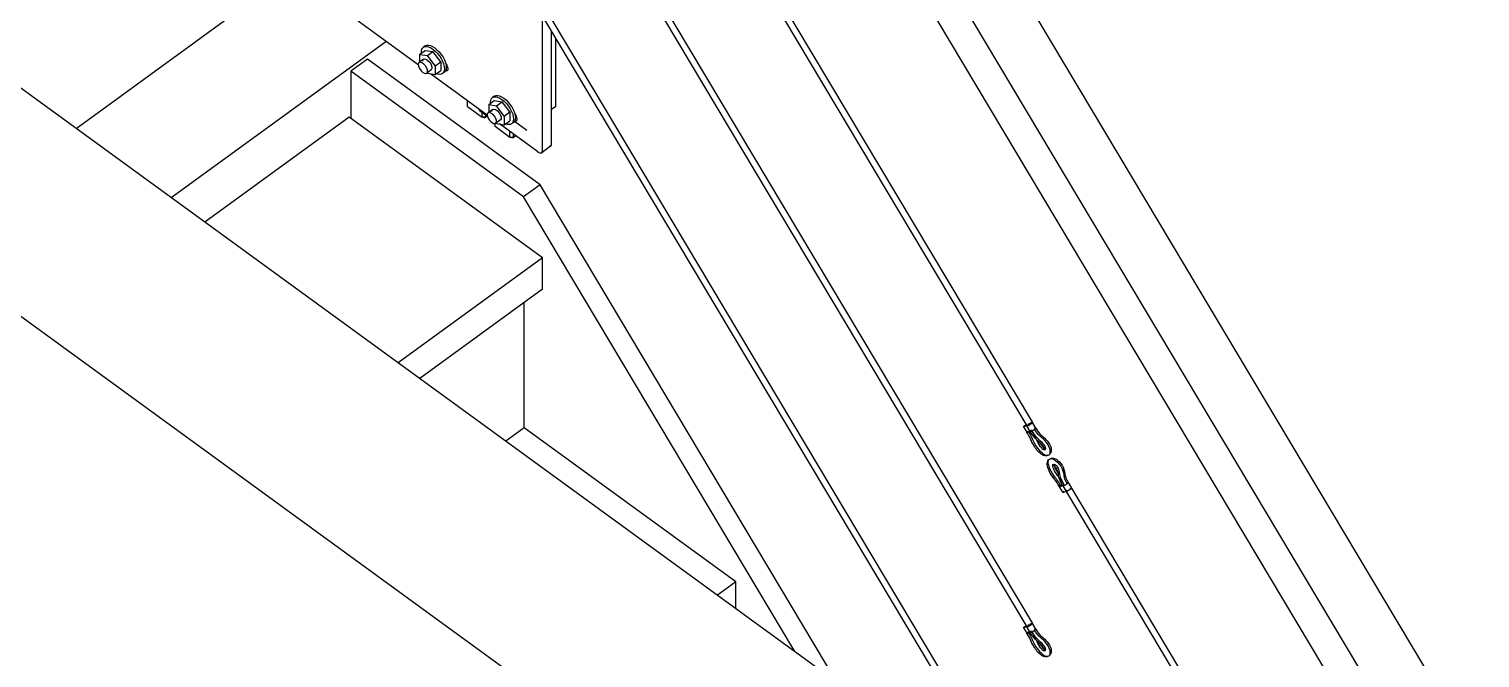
# Model space of a CAD drawing. Extents: x 0 to 478, y 0 to 515.
# Drawn here: x 178.5 to 289.9, y 303.7 to 352 of the extents above; entities that cross this region are included whole.
import ezdxf

# ---------------------------------------------------------------- set-up
doc = ezdxf.new("R2010")
doc.units = 0
doc.layers.get('0').update_dxf_attribs({"linetype": 'CONTINUOUS'})

msp = doc.modelspace()

# ---------------------------------------------------------------- linework, layer by layer
at = {"color": 0}
for p, q in [((356.866, 217.22), (12.152, 468.037)), ((344.816, 208.453), (0.101, 459.267)), ((321.578, 242.897), (214.341, 422.48)), ((307.869, 252.871), (208.493, 419.291)), ((312.608, 249.423), (210.807, 419.908)), ((214.019, 391.365), (255.56, 321.797)), ((213.589, 391.107), (255.131, 321.54)), ((213.589, 375.673), (255.131, 306.105)), ((214.019, 375.931), (255.56, 306.361)), ((182.098, 344.383), (203.778, 360.158)), ((213.589, 360.239), (254.525, 291.685)), ((214.019, 360.497), (255.556, 290.935)), ((208.383, 349.261), (203.778, 352.611)), ((217.92, 342.666), (217.92, 352.986)), ((218.627, 343.18), (218.627, 351.802)), ((218.954, 346.063), (218.954, 351.257)), ((189.406, 339.066), (205.899, 351.068)), ((208.487, 350.07), (208.912, 350.379)), ((208.487, 350.07), (208.487, 349.478)), ((208.487, 350.07), (209.088, 349.971)), ((208.919, 350.72), (208.777, 350.617)), ((208.912, 350.379), (209.513, 350.279)), ((209.088, 349.971), (209.513, 350.279)), ((209.689, 349.195), (209.088, 349.971)), ((210.114, 349.504), (209.513, 350.279)), ((204.484, 349.695), (203.212, 348.769)), ((217.737, 340.053), (204.484, 349.695)), ((208.793, 349.7), (208.441, 349.443)), ((209.382, 348.892), (209.029, 348.634)), ((209.689, 349.195), (210.114, 349.504)), ((209.689, 349.195), (209.689, 348.523)), ((210.114, 349.504), (210.114, 348.831)), ((216.464, 339.127), (203.212, 348.769)), ((203.212, 348.769), (203.212, 345.135)), ((209.088, 348.623), (209.061, 348.657)), ((209.088, 348.623), (209.689, 348.523)), ((213.687, 345.403), (209.31, 348.586)), ((209.689, 348.523), (210.114, 348.831)), ((210.389, 348.698), (210.248, 348.594)), ((214.221, 346.859), (214.081, 346.757)), ((212.165, 346.063), (212.165, 346.509)), ((212.165, 346.063), (213.297, 345.24)), ((213.085, 345.772), (213.085, 345.841)), ((213.085, 345.772), (213.701, 345.323)), ((213.297, 345.24), (213.297, 345.617)), ((214.098, 345.842), (213.743, 345.584)), ((213.79, 346.212), (214.215, 346.52)), ((213.79, 346.212), (213.79, 345.62)), ((213.79, 346.212), (214.391, 346.111)), ((214.215, 346.52), (214.816, 346.42)), ((214.391, 346.111), (214.816, 346.42)), ((214.993, 345.336), (214.391, 346.111)), ((215.416, 345.645), (214.816, 346.42)), ((214.993, 345.336), (215.416, 345.645)), ((215.416, 345.645), (215.416, 344.974)), ((218.954, 346.063), (218.627, 345.826)), ((203.071, 345.239), (191.998, 337.18)), ((217.92, 334.433), (203.071, 345.239)), ((213.438, 345.205), (213.297, 345.24)), ((213.579, 345.24), (213.297, 345.24)), ((213.438, 345.205), (213.579, 345.24)), ((213.579, 345.24), (213.579, 345.411)), ((213.697, 345.327), (213.579, 345.24)), ((214.286, 344.519), (214.286, 344.755)), ((215.418, 343.697), (214.286, 344.519)), ((214.686, 345.033), (214.332, 344.775)), ((214.391, 344.764), (214.365, 344.799)), ((214.391, 344.764), (214.993, 344.664)), ((217.566, 342.579), (214.614, 344.727)), ((214.993, 345.336), (214.993, 344.664)), ((214.993, 344.664), (215.416, 344.974)), ((215.693, 344.84), (215.551, 344.736)), ((216.726, 344.219), (215.768, 344.916)), ((215.418, 343.697), (215.418, 344.142)), ((215.7, 343.697), (215.418, 343.697)), ((215.56, 343.662), (215.418, 343.697)), ((215.56, 343.662), (215.7, 343.697)), ((215.7, 343.697), (215.7, 343.936)), ((215.865, 343.817), (215.7, 343.697)), ((218.568, 343.034), (217.861, 342.518)), ((217.737, 340.053), (216.464, 339.127)), ((240.546, 301.856), (217.737, 340.053)), ((237.317, 304.205), (216.464, 339.127)), ((217.92, 334.433), (206.848, 326.376)), ((217.92, 332.031), (217.92, 334.433)), ((217.92, 332.031), (208.497, 325.176)), ((216.506, 321.399), (216.506, 331.002)), ((216.506, 321.399), (215.097, 320.373)), ((232.768, 309.565), (216.506, 321.399)), ((254.883, 321.474), (255.137, 321.051)), ((255.384, 321.117), (255.131, 321.54)), ((255.814, 321.373), (255.56, 321.797)), ((257.89, 316.442), (257.637, 316.865)), ((257.885, 316.93), (258.137, 316.507)), ((258.313, 317.186), (258.567, 316.763)), ((258.567, 316.763), (288.151, 267.218)), ((258.137, 316.507), (287.121, 267.968)), ((232.768, 309.565), (231.36, 308.54)), ((232.768, 307.515), (232.768, 309.565)), ((254.883, 306.04), (255.137, 305.616)), ((255.384, 305.682), (255.131, 306.105)), ((255.814, 305.938), (255.56, 306.361))]:
    msp.add_line(p, q, dxfattribs=at)
for points in [[(208.628, 350.248), (208.628, 350.417), (208.68, 350.545), (208.777, 350.617)], [(208.632, 350.176), (208.63, 350.201), (208.628, 350.224), (208.628, 350.248)], [(208.777, 350.617), (209.048, 350.813), (209.597, 350.519), (210.003, 349.961)], [(208.855, 350.657), (208.873, 350.681), (208.896, 350.701), (208.919, 350.72)], [(208.919, 350.72), (209.189, 350.916), (209.737, 350.623), (210.144, 350.065)], [(210.003, 349.961), (210.409, 349.403), (210.519, 348.791), (210.248, 348.594)], [(210.144, 350.065), (210.55, 349.506), (210.661, 348.894), (210.389, 348.698)], [(208.441, 349.443), (208.402, 349.415), (208.382, 349.364), (208.382, 349.296)], [(208.382, 349.296), (208.382, 349.145), (208.484, 348.937), (208.632, 348.786)], [(208.931, 349.181), (208.769, 349.405), (208.55, 349.522), (208.441, 349.443)], [(208.734, 349.553), (208.734, 349.621), (208.755, 349.672), (208.793, 349.7)], [(208.793, 349.7), (208.902, 349.779), (209.121, 349.662), (209.284, 349.439)], [(209.029, 348.634), (209.137, 348.714), (209.094, 348.958), (208.931, 349.181)], [(209.284, 349.439), (209.447, 349.215), (209.491, 348.972), (209.382, 348.892)], [(210.661, 349.061), (210.636, 349.174), (210.57, 349.302), (210.48, 349.413)], [(210.613, 348.82), (210.669, 348.86), (210.686, 348.948), (210.661, 349.061)], [(208.632, 348.786), (208.781, 348.633), (208.942, 348.572), (209.029, 348.634)], [(210.248, 348.594), (210.137, 348.516), (209.974, 348.513), (209.784, 348.591)], [(210.389, 348.698), (210.366, 348.68), (210.34, 348.666), (210.311, 348.656)], [(210.48, 348.802), (210.534, 348.79), (210.579, 348.795), (210.613, 348.82)], [(213.932, 346.389), (213.932, 346.56), (213.983, 346.687), (214.081, 346.757)], [(214.081, 346.757), (214.351, 346.954), (214.9, 346.661), (215.306, 346.103)], [(214.158, 346.797), (214.177, 346.822), (214.198, 346.843), (214.221, 346.859)], [(214.221, 346.859), (214.493, 347.056), (215.041, 346.764), (215.448, 346.207)], [(213.743, 345.584), (213.705, 345.557), (213.684, 345.505), (213.684, 345.437)], [(214.234, 345.323), (214.071, 345.546), (213.852, 345.664), (213.743, 345.584)], [(213.935, 346.316), (213.934, 346.341), (213.932, 346.366), (213.932, 346.389)], [(214.038, 345.695), (214.038, 345.762), (214.059, 345.813), (214.098, 345.842)], [(214.098, 345.842), (214.206, 345.921), (214.425, 345.803), (214.588, 345.58)], [(214.588, 345.58), (214.751, 345.357), (214.793, 345.112), (214.686, 345.033)], [(215.306, 346.103), (215.713, 345.546), (215.821, 344.933), (215.551, 344.736)], [(215.448, 346.207), (215.853, 345.649), (215.963, 345.035), (215.693, 344.84)], [(215.965, 345.203), (215.938, 345.316), (215.872, 345.444), (215.783, 345.553)], [(213.684, 345.437), (213.684, 345.287), (213.786, 345.079), (213.935, 344.928)], [(213.935, 344.928), (214.085, 344.774), (214.247, 344.714), (214.332, 344.775)], [(214.332, 344.775), (214.441, 344.855), (214.396, 345.099), (214.234, 345.323)], [(215.551, 344.736), (215.441, 344.654), (215.277, 344.654), (215.087, 344.733)], [(215.693, 344.84), (215.669, 344.821), (215.642, 344.807), (215.615, 344.798)], [(215.783, 344.944), (215.837, 344.93), (215.882, 344.937), (215.917, 344.962)], [(215.917, 344.962), (215.972, 345.003), (215.99, 345.091), (215.965, 345.203)], [(217.566, 342.579), (217.685, 342.492), (217.795, 342.47), (217.861, 342.518)], [(217.861, 342.518), (217.9, 342.547), (217.92, 342.597), (217.92, 342.666)], [(218.409, 343.02), (218.474, 342.999), (218.529, 343.003), (218.568, 343.034)], [(218.568, 343.034), (218.607, 343.06), (218.627, 343.111), (218.627, 343.18)], [(254.883, 321.474), (254.876, 321.487), (254.911, 321.524), (254.976, 321.569)], [(255.116, 321.566), (254.998, 321.496), (254.896, 321.456), (254.883, 321.474)], [(254.976, 321.569), (255.005, 321.592), (255.039, 321.613), (255.075, 321.636)], [(255.222, 321.636), (255.159, 321.59), (255.123, 321.553), (255.131, 321.54)], [(255.131, 321.54), (255.123, 321.553), (255.159, 321.59), (255.222, 321.636)], [(255.137, 321.051), (255.13, 321.064), (255.165, 321.099), (255.228, 321.146)], [(255.366, 321.634), (255.247, 321.564), (255.142, 321.521), (255.131, 321.54)], [(255.131, 321.54), (255.138, 321.528), (255.185, 321.54), (255.256, 321.574)], [(255.368, 321.142), (255.251, 321.073), (255.148, 321.032), (255.137, 321.051)], [(255.41, 320.544), (255.342, 320.697), (255.243, 320.874), (255.137, 321.051)], [(255.436, 321.764), (255.367, 321.731), (255.284, 321.681), (255.222, 321.636)], [(255.222, 321.636), (255.284, 321.681), (255.367, 321.731), (255.436, 321.764)], [(255.313, 321.731), (255.32, 321.72), (255.286, 321.682), (255.222, 321.636)], [(255.256, 321.574), (255.324, 321.608), (255.405, 321.656), (255.469, 321.702)], [(255.264, 321.087), (255.473, 320.727), (255.48, 320.676), (255.564, 320.492)], [(255.56, 321.797), (255.572, 321.779), (255.484, 321.704), (255.366, 321.634)], [(255.475, 321.212), (255.413, 321.167), (255.375, 321.128), (255.384, 321.117)], [(255.384, 321.117), (255.39, 321.105), (255.44, 321.117), (255.507, 321.151)], [(255.76, 320.602), (255.621, 320.751), (255.494, 320.931), (255.384, 321.117)], [(255.56, 321.797), (255.553, 321.809), (255.506, 321.797), (255.436, 321.764)], [(255.436, 321.764), (255.506, 321.797), (255.553, 321.809), (255.56, 321.797)], [(255.469, 321.702), (255.532, 321.749), (255.568, 321.784), (255.56, 321.797)], [(255.507, 321.151), (255.577, 321.182), (255.661, 321.235), (255.723, 321.279)], [(255.51, 321.152), (255.742, 320.763), (255.8, 320.596), (255.858, 320.47)], [(256.183, 320.368), (256.028, 320.501), (255.775, 320.721), (255.512, 321.152)], [(255.814, 321.373), (255.807, 321.386), (255.756, 321.372), (255.687, 321.338)], [(255.723, 321.279), (255.785, 321.324), (255.822, 321.361), (255.814, 321.373)], [(256, 320.891), (255.922, 320.977), (255.834, 321.09), (255.723, 321.279)], [(255.814, 321.373), (255.929, 321.177), (256.067, 320.989), (256.213, 320.851)], [(255.564, 320.215), (255.505, 320.328), (255.454, 320.437), (255.41, 320.544)], [(255.564, 320.492), (255.652, 320.303), (255.78, 320.066), (255.947, 319.841)], [(256.045, 319.531), (255.851, 319.726), (255.689, 319.975), (255.564, 320.215)], [(256.063, 320.313), (255.965, 320.399), (255.859, 320.49), (255.76, 320.602)], [(255.858, 320.47), (255.921, 320.33), (256.03, 320.136), (256.136, 319.994)], [(256.241, 320.664), (256.15, 320.744), (256.077, 320.807), (256, 320.891)], [(256.339, 320.034), (256.255, 320.135), (256.162, 320.227), (256.063, 320.313)], [(256.101, 320.28), (256.159, 320.18), (256.224, 320.088), (256.294, 320)], [(256.136, 319.994), (256.243, 319.849), (256.352, 319.752), (256.417, 319.724)], [(256.512, 320.015), (256.467, 320.096), (256.347, 320.223), (256.183, 320.368)], [(256.213, 320.851), (256.287, 320.783), (256.363, 320.713), (256.439, 320.646)], [(256.759, 320.081), (256.607, 320.33), (256.418, 320.503), (256.241, 320.664)], [(256.294, 320), (256.387, 319.884), (256.511, 319.775), (256.566, 319.753)], [(256.474, 319.811), (256.448, 319.881), (256.399, 319.962), (256.339, 320.034)], [(256.439, 320.646), (256.524, 320.57), (256.606, 320.489), (256.684, 320.401)], [(256.571, 319.766), (256.591, 319.816), (256.563, 319.931), (256.512, 320.015)], [(256.684, 320.401), (256.832, 320.237), (256.946, 320.029), (256.985, 319.845)], [(256.915, 319.431), (256.963, 319.589), (256.905, 319.834), (256.759, 320.081)], [(255.947, 319.841), (256.112, 319.621), (256.312, 319.418), (256.514, 319.325)], [(256.355, 319.3), (256.252, 319.348), (256.144, 319.431), (256.045, 319.531)], [(256.602, 319.243), (256.523, 319.242), (256.441, 319.26), (256.355, 319.3)], [(256.417, 319.724), (256.464, 319.702), (256.512, 319.702), (256.542, 319.724)], [(256.504, 319.67), (256.505, 319.668), (256.506, 319.728), (256.474, 319.811)], [(256.542, 319.724), (256.519, 319.711), (256.503, 319.676), (256.504, 319.67)], [(256.514, 319.325), (256.651, 319.265), (256.759, 319.264), (256.837, 319.32)], [(256.542, 319.724), (256.556, 319.735), (256.566, 319.749), (256.571, 319.766)], [(256.837, 319.32), (256.769, 319.271), (256.69, 319.246), (256.602, 319.243)], [(256.694, 318.662), (256.698, 318.735), (256.717, 318.8), (256.749, 318.857)], [(256.906, 318.236), (256.798, 318.473), (256.734, 318.711), (256.784, 318.873)], [(256.749, 318.857), (256.778, 318.907), (256.815, 318.95), (256.861, 318.983)], [(256.784, 318.873), (256.799, 318.921), (256.825, 318.958), (256.861, 318.983)], [(256.983, 319.53), (256.956, 319.442), (256.908, 319.371), (256.837, 319.32)], [(256.837, 319.32), (256.872, 319.345), (256.898, 319.382), (256.915, 319.431)], [(256.861, 318.983), (256.928, 319.031), (257.006, 319.059), (257.092, 319.06)], [(256.861, 318.983), (256.938, 319.039), (257.047, 319.038), (257.185, 318.978)], [(256.985, 319.845), (257.011, 319.727), (257.011, 319.622), (256.983, 319.53)], [(257.092, 319.06), (257.19, 319.063), (257.294, 319.034), (257.4, 318.973)], [(257.185, 318.978), (257.383, 318.886), (257.593, 318.681), (257.741, 318.436)], [(257.4, 318.973), (257.561, 318.882), (257.726, 318.713), (257.838, 318.522)], [(256.781, 318.226), (256.72, 318.382), (256.686, 318.531), (256.694, 318.662)], [(257.056, 317.711), (256.947, 317.876), (256.848, 318.052), (256.781, 318.226)], [(257.298, 317.588), (257.167, 317.766), (257.015, 317.997), (256.906, 318.236)], [(257.248, 317.442), (257.182, 317.528), (257.117, 317.616), (257.056, 317.711)], [(257.103, 318.56), (257.103, 318.558), (257.132, 318.561), (257.154, 318.579)], [(257.169, 318.529), (257.121, 318.56), (257.103, 318.56), (257.103, 318.56)], [(257.2, 318.213), (257.128, 318.368), (257.108, 318.488), (257.125, 318.538)], [(257.125, 318.538), (257.131, 318.554), (257.14, 318.568), (257.154, 318.579)], [(257.154, 318.579), (257.185, 318.602), (257.234, 318.6), (257.28, 318.579)], [(257.328, 318.382), (257.276, 318.444), (257.215, 318.498), (257.169, 318.529)], [(257.488, 317.74), (257.39, 317.869), (257.269, 318.061), (257.2, 318.213)], [(257.216, 318.492), (257.233, 318.441), (257.255, 318.385), (257.281, 318.326)], [(257.28, 318.579), (257.347, 318.55), (257.445, 318.456), (257.495, 318.37)], [(257.281, 318.326), (257.36, 318.157), (257.471, 317.978), (257.587, 317.821)], [(257.422, 318.242), (257.397, 318.29), (257.365, 318.335), (257.328, 318.382)], [(257.5, 318.036), (257.484, 318.104), (257.458, 318.171), (257.422, 318.242)], [(257.67, 317.5), (257.591, 317.609), (257.533, 317.678), (257.488, 317.74)], [(257.495, 318.37), (257.544, 318.291), (257.588, 318.143), (257.617, 317.963)], [(257.549, 317.809), (257.536, 317.885), (257.521, 317.962), (257.5, 318.036)], [(257.654, 317.389), (257.597, 317.537), (257.568, 317.681), (257.549, 317.809)], [(257.587, 317.821), (257.613, 317.787), (257.639, 317.752), (257.666, 317.718)], [(257.617, 317.963), (257.634, 317.875), (257.649, 317.759), (257.699, 317.605)], [(257.741, 318.436), (257.888, 318.185), (257.929, 317.973), (257.965, 317.774)], [(257.838, 318.522), (257.963, 318.306), (258.007, 318.09), (258.04, 317.894)], [(257.965, 317.774), (257.983, 317.676), (257.993, 317.596), (258.025, 317.5)], [(258.04, 317.894), (258.058, 317.783), (258.076, 317.686), (258.122, 317.567)], [(257.637, 316.865), (257.511, 317.077), (257.38, 317.277), (257.248, 317.442)], [(257.47, 317.361), (257.412, 317.442), (257.365, 317.5), (257.298, 317.588)], [(257.727, 316.96), (257.606, 317.162), (257.529, 317.281), (257.47, 317.361)], [(257.727, 316.96), (257.664, 316.913), (257.63, 316.877), (257.637, 316.865)], [(257.637, 316.865), (257.645, 316.854), (257.692, 316.865), (257.761, 316.898)], [(257.885, 316.93), (257.79, 317.085), (257.714, 317.238), (257.654, 317.389)], [(257.976, 317.024), (257.844, 317.245), (257.748, 317.389), (257.67, 317.5)], [(257.699, 317.605), (257.75, 317.45), (257.835, 317.26), (257.976, 317.024)], [(257.828, 317.026), (257.792, 317.004), (257.758, 316.98), (257.727, 316.96)], [(257.761, 316.898), (257.831, 316.931), (257.912, 316.979), (257.976, 317.024)], [(257.885, 316.93), (257.876, 316.942), (257.912, 316.979), (257.976, 317.024)], [(257.981, 316.536), (257.918, 316.49), (257.882, 316.453), (257.89, 316.442)], [(258.009, 316.964), (257.94, 316.931), (257.89, 316.917), (257.885, 316.93)], [(257.89, 316.442), (257.901, 316.421), (258.005, 316.462), (258.122, 316.531)], [(257.94, 317.085), (257.94, 317.085), (257.94, 317.085), (257.938, 317.085)], [(258.222, 317.091), (258.16, 317.047), (258.076, 316.996), (258.009, 316.964)], [(258.025, 317.5), (258.058, 317.401), (258.109, 317.281), (258.222, 317.091)], [(258.122, 317.567), (258.166, 317.452), (258.236, 317.315), (258.313, 317.186)], [(258.137, 316.507), (258.13, 316.519), (258.165, 316.555), (258.228, 316.601)], [(258.137, 316.507), (258.13, 316.519), (258.165, 316.555), (258.228, 316.601)], [(258.373, 316.6), (258.254, 316.53), (258.148, 316.487), (258.137, 316.507)], [(258.261, 316.539), (258.192, 316.507), (258.144, 316.494), (258.137, 316.507)], [(258.186, 317.151), (258.257, 317.184), (258.306, 317.198), (258.313, 317.186)], [(258.313, 317.186), (258.322, 317.175), (258.286, 317.136), (258.222, 317.091)], [(258.475, 316.668), (258.413, 316.621), (258.331, 316.574), (258.261, 316.539)], [(258.567, 316.763), (258.578, 316.743), (258.491, 316.67), (258.373, 316.6)], [(258.439, 316.727), (258.51, 316.761), (258.559, 316.775), (258.567, 316.763)], [(258.567, 316.763), (258.574, 316.752), (258.539, 316.713), (258.475, 316.668)], [(254.883, 306.04), (254.876, 306.053), (254.911, 306.088), (254.976, 306.135)], [(255.116, 306.131), (254.998, 306.062), (254.896, 306.021), (254.883, 306.04)], [(254.976, 306.135), (255.005, 306.156), (255.039, 306.179), (255.075, 306.2)], [(255.222, 306.202), (255.159, 306.155), (255.123, 306.117), (255.131, 306.105)], [(255.131, 306.105), (255.123, 306.117), (255.159, 306.155), (255.222, 306.202)], [(255.137, 305.616), (255.13, 305.628), (255.165, 305.665), (255.228, 305.712)], [(255.366, 306.199), (255.247, 306.129), (255.142, 306.087), (255.131, 306.105)], [(255.131, 306.105), (255.138, 306.094), (255.185, 306.106), (255.256, 306.139)], [(255.368, 305.708), (255.251, 305.639), (255.148, 305.598), (255.137, 305.616)], [(255.41, 305.11), (255.342, 305.263), (255.243, 305.438), (255.137, 305.616)], [(255.436, 306.33), (255.367, 306.295), (255.284, 306.247), (255.222, 306.202)], [(255.222, 306.202), (255.284, 306.247), (255.367, 306.295), (255.436, 306.33)], [(255.313, 306.296), (255.32, 306.286), (255.286, 306.247), (255.222, 306.202)], [(255.256, 306.139), (255.324, 306.173), (255.405, 306.221), (255.469, 306.266)], [(255.264, 305.653), (255.473, 305.292), (255.48, 305.241), (255.564, 305.058)], [(255.56, 306.361), (255.572, 306.345), (255.484, 306.27), (255.366, 306.199)], [(255.475, 305.777), (255.413, 305.732), (255.375, 305.694), (255.384, 305.682)], [(255.384, 305.682), (255.39, 305.67), (255.44, 305.683), (255.507, 305.715)], [(255.76, 305.165), (255.621, 305.317), (255.494, 305.496), (255.384, 305.682)], [(255.56, 306.361), (255.553, 306.374), (255.506, 306.361), (255.436, 306.33)], [(255.436, 306.33), (255.506, 306.361), (255.553, 306.374), (255.56, 306.361)], [(255.469, 306.266), (255.532, 306.314), (255.568, 306.349), (255.56, 306.361)], [(255.507, 305.715), (255.577, 305.748), (255.661, 305.798), (255.723, 305.845)], [(255.51, 305.717), (255.742, 305.329), (255.8, 305.161), (255.858, 305.036)], [(256.183, 304.934), (256.028, 305.066), (255.775, 305.286), (255.512, 305.718)], [(255.814, 305.938), (255.807, 305.951), (255.756, 305.937), (255.687, 305.904)], [(255.723, 305.845), (255.785, 305.889), (255.822, 305.926), (255.814, 305.938)], [(256, 305.457), (255.922, 305.543), (255.834, 305.654), (255.723, 305.845)], [(255.814, 305.938), (255.929, 305.743), (256.067, 305.554), (256.213, 305.417)], [(256.241, 305.229), (256.15, 305.308), (256.077, 305.373), (256, 305.457)], [(256.213, 305.417), (256.287, 305.347), (256.363, 305.279), (256.439, 305.212)], [(255.564, 304.779), (255.505, 304.892), (255.454, 305.002), (255.41, 305.11)], [(255.564, 305.058), (255.652, 304.867), (255.78, 304.631), (255.947, 304.407)], [(256.045, 304.096), (255.851, 304.292), (255.689, 304.541), (255.564, 304.779)], [(256.063, 304.877), (255.965, 304.965), (255.859, 305.056), (255.76, 305.165)], [(255.858, 305.036), (255.921, 304.896), (256.03, 304.702), (256.136, 304.559)], [(255.947, 304.407), (256.112, 304.185), (256.312, 303.983), (256.514, 303.889)], [(256.339, 304.6), (256.255, 304.699), (256.162, 304.792), (256.063, 304.877)], [(256.101, 304.844), (256.159, 304.746), (256.224, 304.654), (256.294, 304.566)], [(256.136, 304.559), (256.243, 304.414), (256.352, 304.316), (256.417, 304.289)], [(256.512, 304.581), (256.467, 304.661), (256.347, 304.789), (256.183, 304.934)], [(256.759, 304.646), (256.607, 304.895), (256.418, 305.069), (256.241, 305.229)], [(256.294, 304.566), (256.387, 304.449), (256.511, 304.34), (256.566, 304.318)], [(256.474, 304.377), (256.448, 304.447), (256.399, 304.527), (256.339, 304.6)], [(256.417, 304.289), (256.464, 304.268), (256.512, 304.267), (256.542, 304.289)], [(256.439, 305.212), (256.524, 305.136), (256.606, 305.054), (256.684, 304.965)], [(256.504, 304.236), (256.505, 304.234), (256.506, 304.293), (256.474, 304.377)], [(256.542, 304.289), (256.519, 304.275), (256.503, 304.242), (256.504, 304.236)], [(256.571, 304.33), (256.591, 304.381), (256.563, 304.497), (256.512, 304.581)], [(256.542, 304.289), (256.556, 304.301), (256.566, 304.315), (256.571, 304.33)], [(256.684, 304.965), (256.832, 304.801), (256.946, 304.595), (256.985, 304.41)], [(256.915, 303.997), (256.963, 304.155), (256.905, 304.399), (256.759, 304.646)], [(256.985, 304.41), (257.011, 304.292), (257.011, 304.187), (256.983, 304.094)], [(256.355, 303.864), (256.252, 303.912), (256.144, 303.997), (256.045, 304.096)], [(256.602, 303.808), (256.523, 303.807), (256.441, 303.826), (256.355, 303.864)], [(256.514, 303.889), (256.651, 303.83), (256.759, 303.83), (256.837, 303.885)], [(256.837, 303.885), (256.769, 303.836), (256.69, 303.81), (256.602, 303.808)], [(256.983, 304.094), (256.956, 304.006), (256.908, 303.936), (256.837, 303.885)], [(256.837, 303.885), (256.872, 303.91), (256.898, 303.948), (256.915, 303.997)]]:
    msp.add_open_spline(points, degree=3, dxfattribs=at)

doc.saveas('drawing.dxf')
